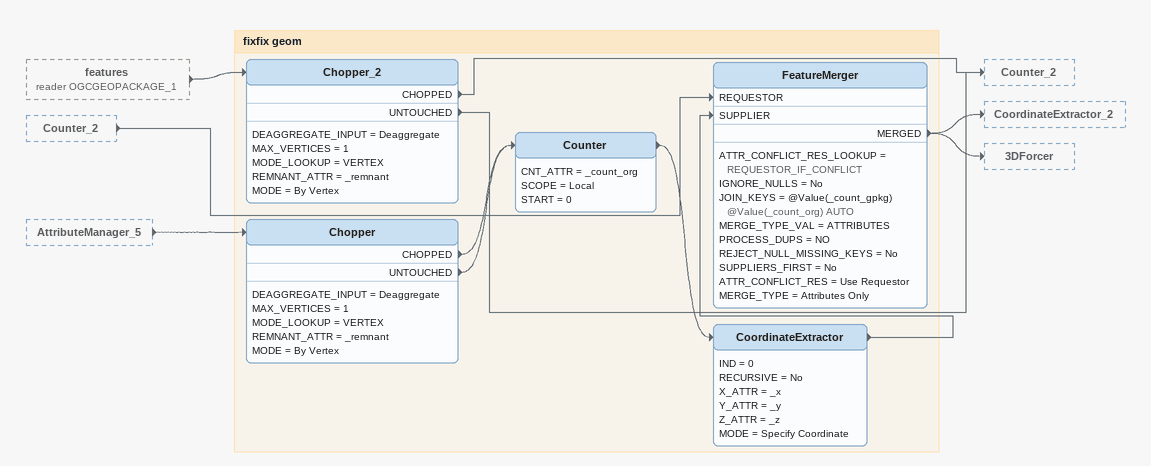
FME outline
features (reader OGCGEOPACKAGE_1) [outside]
    -> Chopper_2
Counter_2 [outside]
    -> FeatureMerger [REQUESTOR]
AttributeManager_5 [outside]
    -> Chopper

Bookmark: fixfix geom
Chopper
    DEAGGREGATE_INPUT = Deaggregate
    MAX_VERTICES = 1
    MODE_LOOKUP = VERTEX
    REMNANT_ATTR = _remnant
    MODE = By Vertex
    CHOPPED -> Counter
    UNTOUCHED -> Counter
Counter
    CNT_ATTR = _count_org
    SCOPE = Local
    START = 0
    -> CoordinateExtractor
CoordinateExtractor
    IND = 0
    RECURSIVE = No
    X_ATTR = _x
    Y_ATTR = _y
    Z_ATTR = _z
    MODE = Specify Coordinate
    -> FeatureMerger [SUPPLIER]
Chopper_2
    DEAGGREGATE_INPUT = Deaggregate
    MAX_VERTICES = 1
    MODE_LOOKUP = VERTEX
    REMNANT_ATTR = _remnant
    MODE = By Vertex
    CHOPPED -> Counter_2
    UNTOUCHED -> Counter_2
FeatureMerger
    ATTR_CONFLICT_RES_LOOKUP = REQUESTOR_IF_CONFLICT
    IGNORE_NULLS = No
    JOIN_KEYS = @Value(_count_gpkg) @Value(_count_org) AUTO
    MERGE_TYPE_VAL = ATTRIBUTES
    PROCESS_DUPS = NO
    REJECT_NULL_MISSING_KEYS = No
    SUPPLIERS_FIRST = No
    ATTR_CONFLICT_RES = Use Requestor
    MERGE_TYPE = Attributes Only
    MERGED -> CoordinateExtractor_2
    MERGED -> 3DForcer
